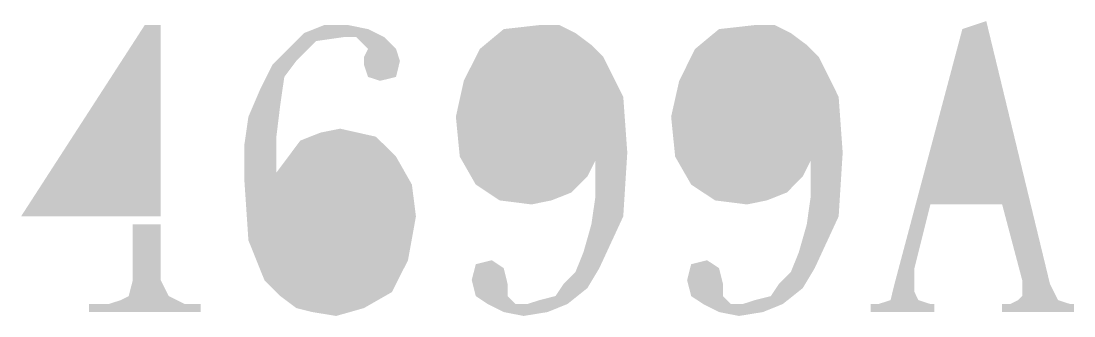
# Model space of a CAD drawing. Extents: x -182 to 198, y -129 to 151.
# Drawn here: x -64.56 to -44, y -81.89 to -76.13 of the extents above; entities that cross this region are included whole.
import ezdxf

# ---------------------------------------------------------------- set-up
doc = ezdxf.new("R2010")
doc.units = 0
doc.layers.add('Text', color=1, linetype='CONTINUOUS')
doc.layers.add('Text_N', color=2, linetype='CONTINUOUS')

msp = doc.modelspace()

# ---------------------------------------------------------------- linework, layer by layer
at = {"layer": 'Text'}
for points in [[(-64.56172, -79.94396), (-62.14618, -76.20508), (-61.83376, -79.94396), (-61.83376, -76.20508)], [(-58.83976, -76.28382), (-58.64098, -76.20508), (-57.785, -76.28382), (-58.17362, -76.20508)], [(-55.13578, -76.28382), (-54.43728, -76.20508), (-53.88864, -76.28382), (-54.04612, -76.20508)], [(-50.93208, -76.28382), (-50.23104, -76.20508), (-49.6824, -76.28382), (-49.83988, -76.20508)], [(-47.091346, -79.71028), (-46.17974, -76.28382), (-44.844691, -79.71028), (-45.71238, -76.12634)], [(-59.188325, -76.5175), (-59.11022, -76.43876), (-58.79846, -76.5175), (-58.25236, -76.43876)], [(-59.11022, -76.43876), (-59.03214, -76.36002), (-57.47258, -76.43876), (-57.63133, -76.36002)], [(-59.03214, -76.36002), (-58.83976, -76.28382), (-57.63133, -76.36002), (-57.785, -76.28382)], [(-57.93994, -76.5175), (-58.01868, -76.43876), (-57.39384, -76.5175), (-57.47258, -76.43876)], [(-55.508423, -76.5937), (-55.227398, -76.36002), (-53.42382, -76.5937), (-53.73624, -76.36002)], [(-55.227398, -76.36002), (-55.13578, -76.28382), (-53.73624, -76.36002), (-53.88864, -76.28382)], [(-51.304723, -76.5937), (-51.023698, -76.36002), (-49.21758, -76.5937), (-49.53, -76.36002)], [(-51.023698, -76.36002), (-50.93208, -76.28382), (-49.53, -76.36002), (-49.6824, -76.28382)], [(-59.49696, -76.82738), (-59.34202, -76.67244), (-59.10834, -76.82738), (-58.9534, -76.67244)], [(-59.34202, -76.67244), (-59.188325, -76.5175), (-58.9534, -76.67244), (-58.79846, -76.5175)], [(-57.785, -76.67244), (-57.93994, -76.5175), (-57.2389, -76.67244), (-57.39384, -76.5175)], [(-57.86374, -76.82738), (-57.785, -76.67244), (-57.188354, -76.82738), (-57.2389, -76.67244)], [(-55.680915, -76.82738), (-55.60314, -76.67244), (-53.19014, -76.82738), (-53.34508, -76.67244)], [(-55.60314, -76.67244), (-55.508423, -76.5937), (-53.34508, -76.67244), (-53.42382, -76.5937)], [(-51.47658, -76.82738), (-51.39944, -76.67244), (-48.9839, -76.82738), (-49.13884, -76.67244)], [(-51.39944, -76.67244), (-51.304723, -76.5937), (-49.13884, -76.67244), (-49.21758, -76.5937)], [(-59.5757, -76.90612), (-59.49696, -76.82738), (-59.18708, -76.90612), (-59.10834, -76.82738)], [(-57.86374, -76.90612), (-57.86374, -76.82738), (-57.1627, -76.90612), (-57.188354, -76.82738)], [(-55.91556, -77.29474), (-55.680915, -76.82738), (-52.957197, -77.29474), (-53.19014, -76.82738)], [(-51.70932, -77.29474), (-51.47658, -76.82738), (-48.750957, -77.29474), (-48.9839, -76.82738)], [(-59.77128, -77.21854), (-59.65444, -76.98486), (-59.42076, -77.21854), (-59.245957, -76.98486)], [(-59.65444, -76.98486), (-59.5757, -76.90612), (-59.245957, -76.98486), (-59.18708, -76.90612)], [(-57.86374, -76.98486), (-57.86374, -76.90612), (-57.181902, -76.98486), (-57.1627, -76.90612)], [(-57.785, -77.21854), (-57.86374, -76.98486), (-57.2389, -77.21854), (-57.181902, -76.98486)], [(-59.88812, -77.45222), (-59.80938, -77.29474), (-59.454593, -77.45222), (-59.431784, -77.29474)], [(-59.80938, -77.29474), (-59.77128, -77.21854), (-59.431784, -77.29474), (-59.42076, -77.21854)], [(-57.55132, -77.29474), (-57.785, -77.21854), (-57.2389, -77.21854)], [(-55.984597, -77.60716), (-55.91556, -77.29474), (-52.80152, -77.60716), (-52.957197, -77.29474)], [(-51.7795, -77.60716), (-51.70932, -77.29474), (-48.59528, -77.60716), (-48.750957, -77.29474)], [(-60.021318, -77.7621), (-59.88812, -77.45222), (-59.4995, -77.7621), (-59.454593, -77.45222)], [(-56.0705, -77.99578), (-55.984597, -77.60716), (-52.773428, -77.99578), (-52.80152, -77.60716)], [(-51.8668, -77.99578), (-51.7795, -77.60716), (-48.567188, -77.99578), (-48.59528, -77.60716)], [(-60.1218, -77.99578), (-60.021318, -77.7621), (-59.527973, -77.99578), (-59.4995, -77.7621)], [(-60.15548, -78.22946), (-60.1218, -77.99578), (-59.556472, -78.22946), (-59.527973, -77.99578)], [(-56.001971, -78.69682), (-56.0705, -77.99578), (-52.72278, -78.69682), (-52.773428, -77.99578)], [(-51.79601, -78.69682), (-51.8668, -77.99578), (-48.51654, -78.69682), (-48.567188, -77.99578)], [(-60.178188, -78.38694), (-60.166834, -78.3082), (-59.5757, -78.38694), (-59.566073, -78.3082)], [(-60.166834, -78.3082), (-60.15548, -78.22946), (-59.566073, -78.3082), (-59.556472, -78.22946)], [(-58.917205, -78.38694), (-58.71972, -78.3082), (-57.63006, -78.38694), (-58.3311, -78.22946)], [(-60.20054, -78.54188), (-60.189186, -78.46314), (-59.5757, -78.54188), (-59.5757, -78.46314)], [(-60.20054, -78.77556), (-60.20054, -78.54188), (-59.5757, -78.77556), (-59.5757, -78.54188)], [(-60.189186, -78.46314), (-60.178188, -78.38694), (-59.5757, -78.46314), (-59.5757, -78.38694)], [(-59.34202, -78.77556), (-59.167217, -78.54188), (-57.2389, -78.77556), (-57.474104, -78.54188)], [(-59.167217, -78.54188), (-59.10834, -78.46314), (-57.474104, -78.54188), (-57.553352, -78.46314)], [(-59.10834, -78.46314), (-58.917205, -78.38694), (-57.553352, -78.46314), (-57.63006, -78.38694)], [(-55.9943, -78.77556), (-56.001971, -78.69682), (-52.727733, -78.77556), (-52.72278, -78.69682)], [(-51.78806, -78.77556), (-51.79601, -78.69682), (-48.521493, -78.77556), (-48.51654, -78.69682)], [(-60.20054, -79.08798), (-60.20054, -78.77556), (-59.5757, -79.08798), (-59.5757, -78.77556)], [(-59.5757, -79.08798), (-59.34202, -78.77556), (-57.061608, -79.08798), (-57.2389, -78.77556)], [(-55.94924, -78.8543), (-55.9943, -78.77556), (-52.732686, -78.8543), (-52.727733, -78.77556)], [(-55.771948, -79.16418), (-55.94924, -78.8543), (-53.50256, -79.16418), (-53.34508, -78.8543)], [(-53.34508, -79.16418), (-53.34508, -78.8543), (-52.752244, -79.16418), (-52.732686, -78.8543)], [(-51.743, -78.8543), (-51.78806, -78.77556), (-48.526446, -78.8543), (-48.521493, -78.77556)], [(-51.565708, -79.16418), (-51.743, -78.8543), (-49.29632, -79.16418), (-49.14138, -78.8543)], [(-49.14138, -79.16418), (-49.14138, -78.8543), (-48.546004, -79.16418), (-48.526446, -78.8543)], [(-60.20054, -79.24292), (-60.20054, -79.08798), (-56.973699, -79.24292), (-57.061608, -79.08798)], [(-60.195231, -79.32166), (-60.20054, -79.24292), (-56.92902, -79.32166), (-56.973699, -79.24292)], [(-60.153296, -79.94396), (-60.195231, -79.32166), (-56.85028, -79.94396), (-56.92902, -79.32166)], [(-55.68188, -79.32166), (-55.771948, -79.16418), (-53.658745, -79.32166), (-53.50256, -79.16418)], [(-55.448175, -79.4766), (-55.68188, -79.32166), (-53.81244, -79.4766), (-53.658745, -79.32166)], [(-53.34508, -79.32166), (-53.34508, -79.16418), (-52.762201, -79.32166), (-52.752244, -79.16418)], [(-53.34508, -79.4766), (-53.34508, -79.32166), (-52.77198, -79.4766), (-52.762201, -79.32166)], [(-51.47564, -79.32166), (-51.565708, -79.16418), (-49.452505, -79.32166), (-49.29632, -79.16418)], [(-51.241935, -79.4766), (-51.47564, -79.32166), (-49.6062, -79.4766), (-49.452505, -79.32166)], [(-49.14138, -79.32166), (-49.14138, -79.16418), (-48.555961, -79.32166), (-48.546004, -79.16418)], [(-49.14138, -79.4766), (-49.14138, -79.32166), (-48.56574, -79.4766), (-48.555961, -79.32166)], [(-55.32943, -79.55534), (-55.448175, -79.4766), (-54.01122, -79.55534), (-53.81244, -79.4766)], [(-55.21452, -79.63154), (-55.32943, -79.55534), (-54.2036, -79.63154), (-54.01122, -79.55534)], [(-53.356104, -79.63154), (-53.34508, -79.55534), (-52.781784, -79.63154), (-52.776958, -79.55534)], [(-53.34508, -79.55534), (-53.34508, -79.4766), (-52.776958, -79.55534), (-52.77198, -79.4766)], [(-51.12319, -79.55534), (-51.241935, -79.4766), (-49.80498, -79.55534), (-49.6062, -79.4766)], [(-51.00828, -79.63154), (-51.12319, -79.55534), (-49.99736, -79.63154), (-49.80498, -79.55534)], [(-49.152048, -79.63154), (-49.14138, -79.55534), (-48.575544, -79.63154), (-48.570718, -79.55534)], [(-49.14138, -79.55534), (-49.14138, -79.4766), (-48.570718, -79.55534), (-48.56574, -79.4766)], [(-54.59222, -79.71028), (-55.21452, -79.63154), (-54.2036, -79.63154)], [(-53.401366, -79.94396), (-53.367508, -79.71028), (-52.80152, -79.94396), (-52.786763, -79.71028)], [(-53.367508, -79.71028), (-53.356104, -79.63154), (-52.786763, -79.71028), (-52.781784, -79.63154)], [(-50.38598, -79.71028), (-51.00828, -79.63154), (-49.99736, -79.63154)], [(-49.195838, -79.94396), (-49.163072, -79.71028), (-48.59528, -79.94396), (-48.580523, -79.71028)], [(-49.163072, -79.71028), (-49.152048, -79.63154), (-48.580523, -79.71028), (-48.575544, -79.63154)], [(-47.422486, -80.95488), (-47.091346, -79.71028), (-47.11446, -80.95488), (-46.80458, -79.71028)], [(-45.073164, -80.95488), (-45.4025, -79.71028), (-44.543396, -80.95488), (-44.844691, -79.71028)], [(-60.1218, -80.41132), (-60.153296, -79.94396), (-56.934862, -80.41132), (-56.85028, -79.94396)], [(-53.42382, -80.0989), (-53.401366, -79.94396), (-52.873123, -80.0989), (-52.80152, -79.94396)], [(-49.21758, -80.0989), (-49.195838, -79.94396), (-48.666883, -80.0989), (-48.59528, -79.94396)], [(-62.37986, -81.18856), (-62.37986, -80.0989), (-61.83376, -81.18856), (-61.83376, -80.0989)], [(-53.57876, -80.645), (-53.42382, -80.0989), (-53.125599, -80.645), (-52.873123, -80.0989)], [(-49.37252, -80.645), (-49.21758, -80.0989), (-48.919359, -80.645), (-48.666883, -80.0989)], [(-59.96559, -80.79994), (-60.1218, -80.41132), (-57.00522, -80.79994), (-56.934862, -80.41132)], [(-59.80938, -81.18856), (-59.96559, -80.79994), (-57.200317, -81.18856), (-57.00522, -80.79994)], [(-55.701235, -80.95488), (-55.68188, -80.87868), (-55.13578, -80.95488), (-55.36946, -80.79994)], [(-53.673426, -80.87868), (-53.641523, -80.79994), (-53.23365, -80.87868), (-53.197227, -80.79994)], [(-53.641523, -80.79994), (-53.57876, -80.645), (-53.197227, -80.79994), (-53.125599, -80.645)], [(-51.494995, -80.95488), (-51.47564, -80.87868), (-50.93208, -80.95488), (-51.16576, -80.79994)], [(-49.467186, -80.87868), (-49.435283, -80.79994), (-49.02741, -80.87868), (-48.990987, -80.79994)], [(-49.435283, -80.79994), (-49.37252, -80.645), (-48.990987, -80.79994), (-48.919359, -80.645)], [(-55.72125, -81.03362), (-55.701235, -80.95488), (-55.116552, -81.03362), (-55.13578, -80.95488)], [(-53.73624, -81.03362), (-53.704312, -80.95488), (-53.315895, -81.03362), (-53.26888, -80.95488)], [(-53.704312, -80.95488), (-53.673426, -80.87868), (-53.26888, -80.95488), (-53.23365, -80.87868)], [(-51.51501, -81.03362), (-51.494995, -80.95488), (-50.912217, -81.03362), (-50.93208, -80.95488)], [(-49.53, -81.03362), (-49.498072, -80.95488), (-49.109655, -81.03362), (-49.06264, -80.95488)], [(-49.498072, -80.95488), (-49.467186, -80.87868), (-49.06264, -80.95488), (-49.02741, -80.87868)], [(-47.484665, -81.18856), (-47.422486, -80.95488), (-47.11446, -81.18856), (-47.11446, -80.95488)], [(-45.01134, -81.18856), (-45.073164, -80.95488), (-44.48683, -81.18856), (-44.543396, -80.95488)], [(-62.4586, -81.50098), (-62.37986, -81.18856), (-61.67882, -81.50098), (-61.83376, -81.18856)], [(-59.57758, -81.42224), (-59.80938, -81.18856), (-57.31764, -81.42224), (-57.200317, -81.18856)], [(-55.76062, -81.18856), (-55.72125, -81.03362), (-55.078782, -81.18856), (-55.116552, -81.03362)], [(-55.740757, -81.2673), (-55.76062, -81.18856), (-55.05958, -81.2673), (-55.078782, -81.18856)], [(-53.96992, -81.2673), (-53.89118, -81.18856), (-53.455519, -81.2673), (-53.408478, -81.18856)], [(-53.89118, -81.18856), (-53.73624, -81.03362), (-53.408478, -81.18856), (-53.315895, -81.03362)], [(-51.55438, -81.18856), (-51.51501, -81.03362), (-50.873177, -81.18856), (-50.912217, -81.03362)], [(-51.534517, -81.2673), (-51.55438, -81.18856), (-50.85334, -81.2673), (-50.873177, -81.18856)], [(-49.76368, -81.2673), (-49.68494, -81.18856), (-49.249279, -81.2673), (-49.202238, -81.18856)], [(-49.68494, -81.18856), (-49.53, -81.03362), (-49.202238, -81.18856), (-49.109655, -81.03362)], [(-47.50562, -81.2673), (-47.484665, -81.18856), (-47.11446, -81.2673), (-47.11446, -81.18856)], [(-45.01134, -81.2673), (-45.01134, -81.18856), (-44.46778, -81.2673), (-44.48683, -81.18856)], [(-59.4995, -81.50098), (-59.57758, -81.42224), (-57.455257, -81.50098), (-57.31764, -81.42224)], [(-55.72092, -81.34604), (-55.740757, -81.2673), (-55.05958, -81.34604), (-55.05958, -81.2673)], [(-55.68188, -81.50098), (-55.72092, -81.34604), (-55.05958, -81.50098), (-55.05958, -81.34604)], [(-54.12486, -81.50098), (-54.022117, -81.34604), (-53.696845, -81.50098), (-53.50256, -81.34604)], [(-54.022117, -81.34604), (-53.96992, -81.2673), (-53.50256, -81.34604), (-53.455519, -81.2673)], [(-51.51468, -81.34604), (-51.534517, -81.2673), (-50.85334, -81.34604), (-50.85334, -81.2673)], [(-51.47564, -81.50098), (-51.51468, -81.34604), (-50.85334, -81.50098), (-50.85334, -81.34604)], [(-49.91862, -81.50098), (-49.815877, -81.34604), (-49.490605, -81.50098), (-49.29632, -81.34604)], [(-49.815877, -81.34604), (-49.76368, -81.2673), (-49.29632, -81.34604), (-49.249279, -81.2673)], [(-47.562592, -81.50098), (-47.54339, -81.42224), (-47.07636, -81.50098), (-47.11446, -81.42224)], [(-47.54339, -81.42224), (-47.50562, -81.2673), (-47.11446, -81.42224), (-47.11446, -81.2673)], [(-45.01134, -81.42224), (-45.01134, -81.2673), (-44.38965, -81.42224), (-44.46778, -81.2673)], [(-45.01134, -81.50098), (-45.01134, -81.42224), (-44.349975, -81.50098), (-44.38965, -81.42224)], [(-62.84722, -81.65592), (-62.61354, -81.57972), (-61.3664, -81.65592), (-61.520045, -81.57972)], [(-62.61354, -81.57972), (-62.4586, -81.50098), (-61.520045, -81.57972), (-61.67882, -81.50098)], [(-59.18708, -81.73466), (-59.4995, -81.50098), (-57.86374, -81.73466), (-57.455257, -81.50098)], [(-55.56311, -81.57972), (-55.68188, -81.50098), (-54.98084, -81.57972), (-55.05958, -81.50098)], [(-55.4482, -81.65592), (-55.56311, -81.57972), (-54.90464, -81.65592), (-54.98084, -81.57972)], [(-54.67096, -81.65592), (-54.43728, -81.57972), (-53.89118, -81.65592), (-53.7956, -81.57972)], [(-54.43728, -81.57972), (-54.12486, -81.50098), (-53.7956, -81.57972), (-53.696845, -81.50098)], [(-51.35687, -81.57972), (-51.47564, -81.50098), (-50.7746, -81.57972), (-50.85334, -81.50098)], [(-51.24196, -81.65592), (-51.35687, -81.57972), (-50.6984, -81.65592), (-50.7746, -81.57972)], [(-50.46472, -81.65592), (-50.23104, -81.57972), (-49.68494, -81.65592), (-49.58936, -81.57972)], [(-50.23104, -81.57972), (-49.91862, -81.50098), (-49.58936, -81.57972), (-49.490605, -81.50098)], [(-47.8155, -81.65592), (-47.58182, -81.57972), (-46.80458, -81.65592), (-47.03826, -81.57972)], [(-47.58182, -81.57972), (-47.562592, -81.50098), (-47.03826, -81.57972), (-47.07636, -81.50098)], [(-45.24502, -81.65592), (-45.09008, -81.57972), (-44.07662, -81.65592), (-44.3103, -81.57972)], [(-45.09008, -81.57972), (-45.01134, -81.50098), (-44.3103, -81.57972), (-44.349975, -81.50098)], [(-63.23584, -81.8134), (-63.23584, -81.65592), (-61.05652, -81.8134), (-61.05652, -81.65592)], [(-58.87466, -81.8134), (-59.18708, -81.73466), (-58.139965, -81.8134), (-57.86374, -81.73466)], [(-58.4073, -81.8896), (-58.87466, -81.8134), (-58.139965, -81.8134)], [(-55.13578, -81.8134), (-55.4482, -81.65592), (-54.2798, -81.8134), (-53.89118, -81.65592)], [(-54.74716, -81.8896), (-55.13578, -81.8134), (-54.2798, -81.8134)], [(-50.93208, -81.8134), (-51.24196, -81.65592), (-50.07356, -81.8134), (-49.68494, -81.65592)], [(-50.54092, -81.8896), (-50.93208, -81.8134), (-50.07356, -81.8134)], [(-47.97298, -81.8134), (-47.97298, -81.65592), (-46.72584, -81.8134), (-46.72584, -81.65592)], [(-45.4025, -81.8134), (-45.4025, -81.65592), (-44.00042, -81.8134), (-44.00042, -81.65592)]]:
    msp.add_solid(points, dxfattribs=at)
at = {"layer": 'Text_N'}
for points in [[(-54.90464, -76.5175), (-53.89118, -76.5175), (-54.43728, -76.43876)], [(-50.6984, -76.5175), (-49.68494, -76.5175), (-50.23104, -76.43876)], [(-55.21452, -76.82738), (-53.642057, -76.82738), (-54.90464, -76.5175), (-53.89118, -76.5175)], [(-51.00828, -76.82738), (-49.435817, -76.82738), (-50.6984, -76.5175), (-49.68494, -76.5175)], [(-55.2482, -76.90612), (-53.57876, -76.90612), (-55.21452, -76.82738), (-53.642057, -76.82738)], [(-51.04196, -76.90612), (-49.37252, -76.90612), (-51.00828, -76.82738), (-49.435817, -76.82738)], [(-46.80458, -79.55534), (-45.4025, -79.55534), (-46.10354, -76.82738), (-46.0248, -76.82738)], [(-64.2493, -79.94396), (-62.37986, -79.94396), (-62.37986, -76.98486)], [(-55.4482, -77.37348), (-53.446147, -77.37348), (-55.2482, -76.90612), (-53.57876, -76.90612)], [(-51.24196, -77.37348), (-49.239907, -77.37348), (-51.04196, -76.90612), (-49.37252, -76.90612)], [(-55.52694, -77.99578), (-53.362758, -77.99578), (-55.458157, -77.45222), (-53.42382, -77.45222)], [(-55.458157, -77.45222), (-53.42382, -77.45222), (-55.4482, -77.37348), (-53.446147, -77.37348)], [(-51.3207, -77.99578), (-49.158474, -77.99578), (-51.251917, -77.45222), (-49.21758, -77.45222)], [(-51.251917, -77.45222), (-49.21758, -77.45222), (-51.24196, -77.37348), (-49.239907, -77.37348)], [(-55.507077, -78.15326), (-53.34508, -78.15326), (-55.52694, -77.99578), (-53.362758, -77.99578)], [(-51.300837, -78.15326), (-49.14138, -78.15326), (-51.3207, -77.99578), (-49.158474, -77.99578)], [(-55.458106, -78.54188), (-53.42382, -78.54188), (-55.507077, -78.15326), (-53.34508, -78.15326)], [(-51.251866, -78.54188), (-49.21758, -78.54188), (-51.300837, -78.15326), (-49.14138, -78.15326)], [(-55.4482, -78.62062), (-53.46319, -78.62062), (-55.458106, -78.54188), (-53.42382, -78.54188)], [(-51.24196, -78.62062), (-49.25695, -78.62062), (-51.251866, -78.54188), (-49.21758, -78.54188)], [(-59.03214, -78.77556), (-57.913397, -78.77556), (-58.873365, -78.69682), (-58.01868, -78.69682)], [(-58.873365, -78.69682), (-58.01868, -78.69682), (-58.71972, -78.62062), (-58.4073, -78.62062)], [(-55.25389, -79.00924), (-53.6575, -79.00924), (-55.4482, -78.62062), (-53.46319, -78.62062)], [(-51.04765, -79.00924), (-49.45126, -79.00924), (-51.24196, -78.62062), (-49.25695, -78.62062)], [(-59.34202, -79.08798), (-57.62752, -79.08798), (-59.18581, -78.9305), (-57.70626, -78.9305)], [(-59.18581, -78.9305), (-57.70626, -78.9305), (-59.03214, -78.77556), (-57.913397, -78.77556)], [(-59.475218, -79.39786), (-57.47258, -79.39786), (-59.34202, -79.08798), (-57.62752, -79.08798)], [(-55.21452, -79.08798), (-53.755442, -79.08798), (-55.25389, -79.00924), (-53.6575, -79.00924)], [(-54.90464, -79.32166), (-54.04612, -79.32166), (-55.21452, -79.08798), (-53.755442, -79.08798)], [(-51.00828, -79.08798), (-49.549202, -79.08798), (-51.04765, -79.00924), (-49.45126, -79.00924)], [(-50.6984, -79.32166), (-49.83988, -79.32166), (-51.00828, -79.08798), (-49.549202, -79.08798)], [(-54.51348, -79.4766), (-54.04612, -79.32166), (-54.90464, -79.32166)], [(-50.30724, -79.4766), (-49.83988, -79.32166), (-50.6984, -79.32166)], [(-59.5757, -79.63154), (-57.439966, -79.63154), (-59.475218, -79.39786), (-57.47258, -79.39786)], [(-59.547887, -79.94396), (-57.39638, -79.94396), (-59.5757, -79.63154), (-57.439966, -79.63154)], [(-59.506282, -80.41132), (-57.47258, -80.41132), (-59.547887, -79.94396), (-57.39638, -79.94396)], [(-59.4995, -80.48752), (-57.47258, -80.48752), (-59.506282, -80.41132), (-57.47258, -80.41132)], [(-59.38266, -80.79994), (-57.47258, -80.79994), (-59.4995, -80.48752), (-57.47258, -80.48752)], [(-59.26582, -81.11236), (-57.55132, -81.11236), (-59.38266, -80.79994), (-57.47258, -80.79994)], [(-58.87466, -81.50098), (-57.93994, -81.50098), (-59.26582, -81.11236), (-57.55132, -81.11236)], [(-58.637145, -81.57972), (-58.01868, -81.57972), (-58.87466, -81.50098), (-57.93994, -81.50098)], [(-58.4073, -81.65592), (-58.01868, -81.57972), (-58.637145, -81.57972)]]:
    msp.add_solid(points, dxfattribs=at)

doc.saveas('drawing.dxf')
